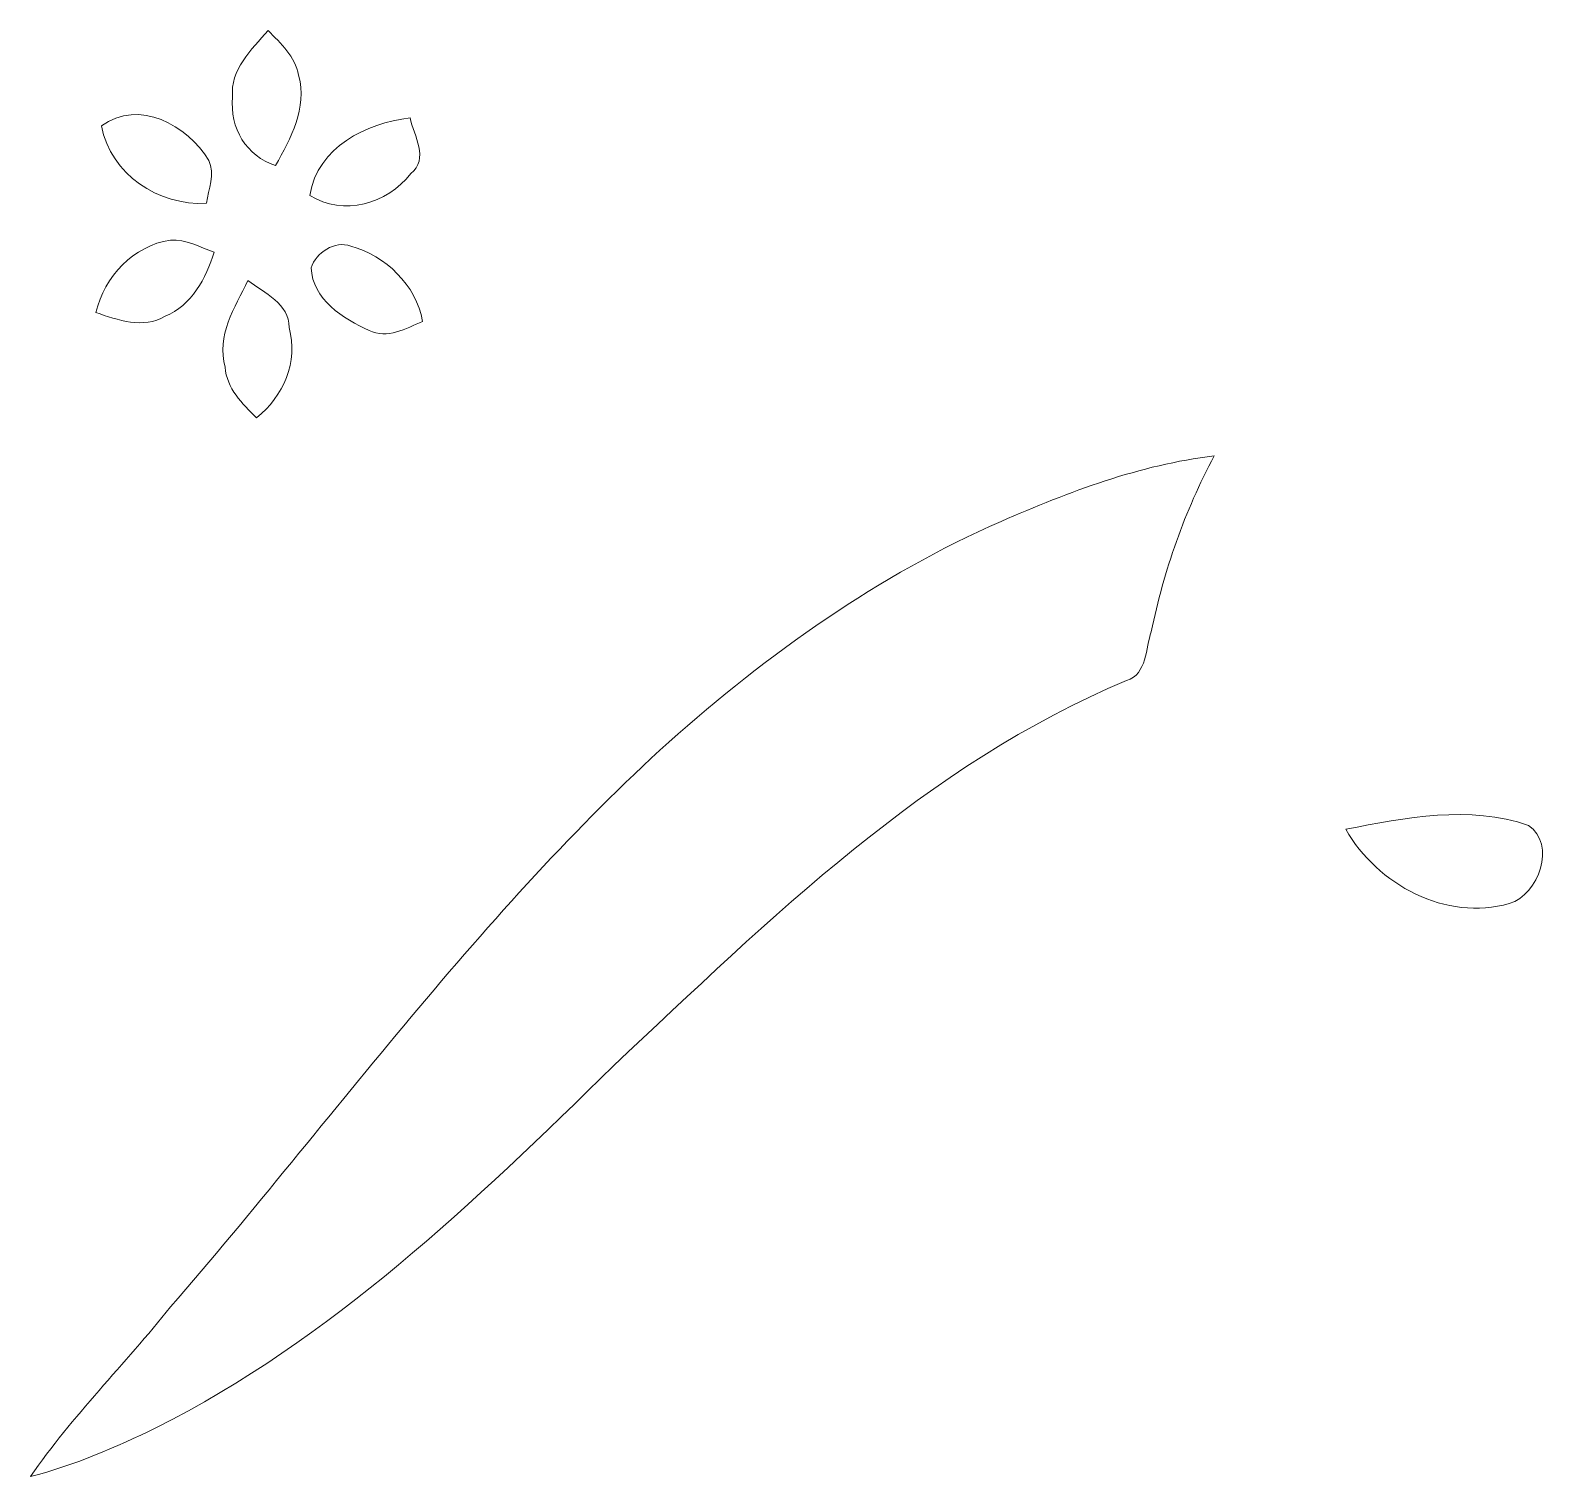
# Model space of a CAD drawing. Header units: centimetres. Extents: x -16.4 to 16.4, y -11.3 to 11.4.
# Drawn here: x -8.48 to 2.61, y -7.3 to 3.21 of the extents above; entities that cross this region are included whole.
import ezdxf

# ---------------------------------------------------------------- set-up
doc = ezdxf.new("R2010")
doc.units = ezdxf.units.CM
doc.header["$MEASUREMENT"] = 0
doc.layers.add('Layer 1', color=7, linetype='Continuous')

msp = doc.modelspace()

# ---------------------------------------------------------------- linework, layer by layer
at = {"layer": 'Layer 1', "color": 253, "lineweight": 9}
for points, knots in [([(-6.75554, 3.20554), (-6.87513, 3.0669), (-7.03388, 2.9212), (-7.01271, 2.72047), (-7.01271, 2.72047), (-7.03706, 2.50033), (-6.91182, 2.29043), (-6.70086, 2.22376), (-6.70086, 2.22376), (-6.59185, 2.42413), (-6.46697, 2.64109), (-6.53329, 2.88028), (-6.53329, 2.88028), (-6.55693, 3.01574), (-6.66311, 3.11276), (-6.75554, 3.20554), (-6.75554, 3.20554), (-6.75554, 3.20554), (-6.75554, 3.20554), (-6.75554, 3.20554)], [0, 0, 0, 0, 0.16666667, 0.16666667, 0.16666667, 0.16666667, 0.33333333, 0.33333333, 0.33333333, 0.33333333, 0.5, 0.5, 0.5, 0.5, 0.66666667, 0.66666667, 0.66666667, 0.66666667, 1, 1, 1, 1]), ([(-7.96698, 2.51162), (-7.89642, 2.15849), (-7.55493, 1.93024), (-7.20251, 1.95035), (-7.20251, 1.95035), (-7.18769, 2.0516), (-7.13971, 2.16167), (-7.18663, 2.26115), (-7.18663, 2.26115), (-7.34362, 2.51938), (-7.69252, 2.7113), (-7.96698, 2.51162), (-7.96698, 2.51162), (-7.96698, 2.51162), (-7.96698, 2.51162), (-7.96698, 2.51162)], [0, 0, 0, 0, 0.2, 0.2, 0.2, 0.2, 0.4, 0.4, 0.4, 0.4, 0.6, 0.6, 0.6, 0.6, 1, 1, 1, 1]), ([(-6.4525, 2.0075), (-6.20697, 1.85369), (-5.88947, 1.944), (-5.71837, 2.1659), (-5.71837, 2.1659), (-5.5822, 2.27244), (-5.69474, 2.44001), (-5.72296, 2.57195), (-5.72296, 2.57195), (-6.04681, 2.52715), (-6.39112, 2.36416), (-6.4525, 2.0075), (-6.4525, 2.0075), (-6.4525, 2.0075), (-6.4525, 2.0075), (-6.4525, 2.0075)], [0, 0, 0, 0, 0.2, 0.2, 0.2, 0.2, 0.4, 0.4, 0.4, 0.4, 0.6, 0.6, 0.6, 0.6, 1, 1, 1, 1]), ([(-8.00684, 1.1559), (-7.84844, 1.10122), (-7.66147, 1.03419), (-7.50449, 1.12909), (-7.50449, 1.12909), (-7.3094, 1.20564), (-7.20674, 1.40602), (-7.14748, 1.5944), (-7.14748, 1.5944), (-7.25013, 1.63144), (-7.35279, 1.68859), (-7.46498, 1.68224), (-7.46498, 1.68224), (-7.73344, 1.64203), (-7.94616, 1.4166), (-8.00684, 1.1559), (-8.00684, 1.1559), (-8.00684, 1.1559), (-8.00684, 1.1559), (-8.00684, 1.1559)], [0, 0, 0, 0, 0.16666667, 0.16666667, 0.16666667, 0.16666667, 0.33333333, 0.33333333, 0.33333333, 0.33333333, 0.5, 0.5, 0.5, 0.5, 0.66666667, 0.66666667, 0.66666667, 0.66666667, 1, 1, 1, 1]), ([(-6.44157, 1.48045), (-6.43381, 1.25468), (-6.20697, 1.10686), (-6.02, 1.02608), (-6.02, 1.02608), (-5.88876, 0.96011), (-5.75259, 1.04089), (-5.63194, 1.09099), (-5.63194, 1.09099), (-5.67992, 1.35839), (-5.89935, 1.56688), (-6.15405, 1.63885), (-6.15405, 1.63885), (-6.27047, 1.68154), (-6.40735, 1.59123), (-6.44157, 1.48045), (-6.44157, 1.48045), (-6.44157, 1.48045), (-6.44157, 1.48045), (-6.44157, 1.48045)], [0, 0, 0, 0, 0.16666667, 0.16666667, 0.16666667, 0.16666667, 0.33333333, 0.33333333, 0.33333333, 0.33333333, 0.5, 0.5, 0.5, 0.5, 0.66666667, 0.66666667, 0.66666667, 0.66666667, 1, 1, 1, 1]), ([(-6.90229, 1.38767), (-6.99684, 1.19329), (-7.13231, 0.98727), (-7.06739, 0.75832), (-7.06739, 0.75832), (-7.05646, 0.60486), (-6.94286, 0.49162), (-6.83879, 0.39108), (-6.83879, 0.39108), (-6.64336, 0.54559), (-6.53399, 0.79712), (-6.60208, 1.04583), (-6.60208, 1.04583), (-6.60138, 1.22187), (-6.77988, 1.29807), (-6.90229, 1.38767), (-6.90229, 1.38767), (-6.90229, 1.38767), (-6.90229, 1.38767), (-6.90229, 1.38767)], [0, 0, 0, 0, 0.16666667, 0.16666667, 0.16666667, 0.16666667, 0.33333333, 0.33333333, 0.33333333, 0.33333333, 0.5, 0.5, 0.5, 0.5, 0.66666667, 0.66666667, 0.66666667, 0.66666667, 1, 1, 1, 1]), ([(-1.42577, -0.36211), (-2.31689, -0.75298), (-3.11769, -1.32307), (-3.8423, -1.9676), (-3.8423, -1.9676), (-5.19908, -3.19738), (-6.27047, -4.69281), (-7.46356, -6.07217), (-7.46356, -6.07217), (-7.79694, -6.48809), (-8.17864, -6.86521), (-8.48239, -7.30442), (-8.48239, -7.30442), (-8.16559, -7.22504), (-7.86503, -7.09134), (-7.57046, -6.95199), (-7.57046, -6.95199), (-6.29481, -6.30747), (-5.25306, -5.31017), (-4.2427, -4.31886), (-4.2427, -4.31886), (-3.10958, -3.25594), (-1.97011, -2.12635), (-0.51314, -1.51957), (-0.51314, -1.51957), (-0.36321, -1.4723), (-0.37485, -1.28215), (-0.33393, -1.16397), (-0.33393, -1.16397), (-0.24114, -0.71876), (-0.09051, -0.28767), (0.12292, 0.11379), (0.12292, 0.11379), (-0.41683, 0.04923), (-0.93047, -0.14691), (-1.42577, -0.36211), (-1.42577, -0.36211), (-1.42577, -0.36211), (-1.42577, -0.36211), (-1.42577, -0.36211)], [0, 0, 0, 0, 0.09090909, 0.09090909, 0.09090909, 0.09090909, 0.18181818, 0.18181818, 0.18181818, 0.18181818, 0.27272727, 0.27272727, 0.27272727, 0.27272727, 0.36363636, 0.36363636, 0.36363636, 0.36363636, 0.45454545, 0.45454545, 0.45454545, 0.45454545, 0.54545455, 0.54545455, 0.54545455, 0.54545455, 0.63636364, 0.63636364, 0.63636364, 0.63636364, 0.72727273, 0.72727273, 0.72727273, 0.72727273, 0.81818182, 0.81818182, 0.81818182, 0.81818182, 1, 1, 1, 1]), ([(1.08071, -2.60013), (1.30861, -3.003), (1.81132, -3.27287), (2.26922, -3.13952), (2.26922, -3.13952), (2.48477, -3.07638), (2.61247, -2.70843), (2.40892, -2.57191), (2.40892, -2.57191), (1.98206, -2.42339), (1.51287, -2.51546), (1.08071, -2.60013)], [0, 0, 0, 0, 0.25, 0.25, 0.25, 0.25, 0.5, 0.5, 0.5, 0.5, 1, 1, 1, 1])]:
    msp.add_open_spline(points, degree=3, knots=knots, dxfattribs=at)

doc.saveas('drawing.dxf')
